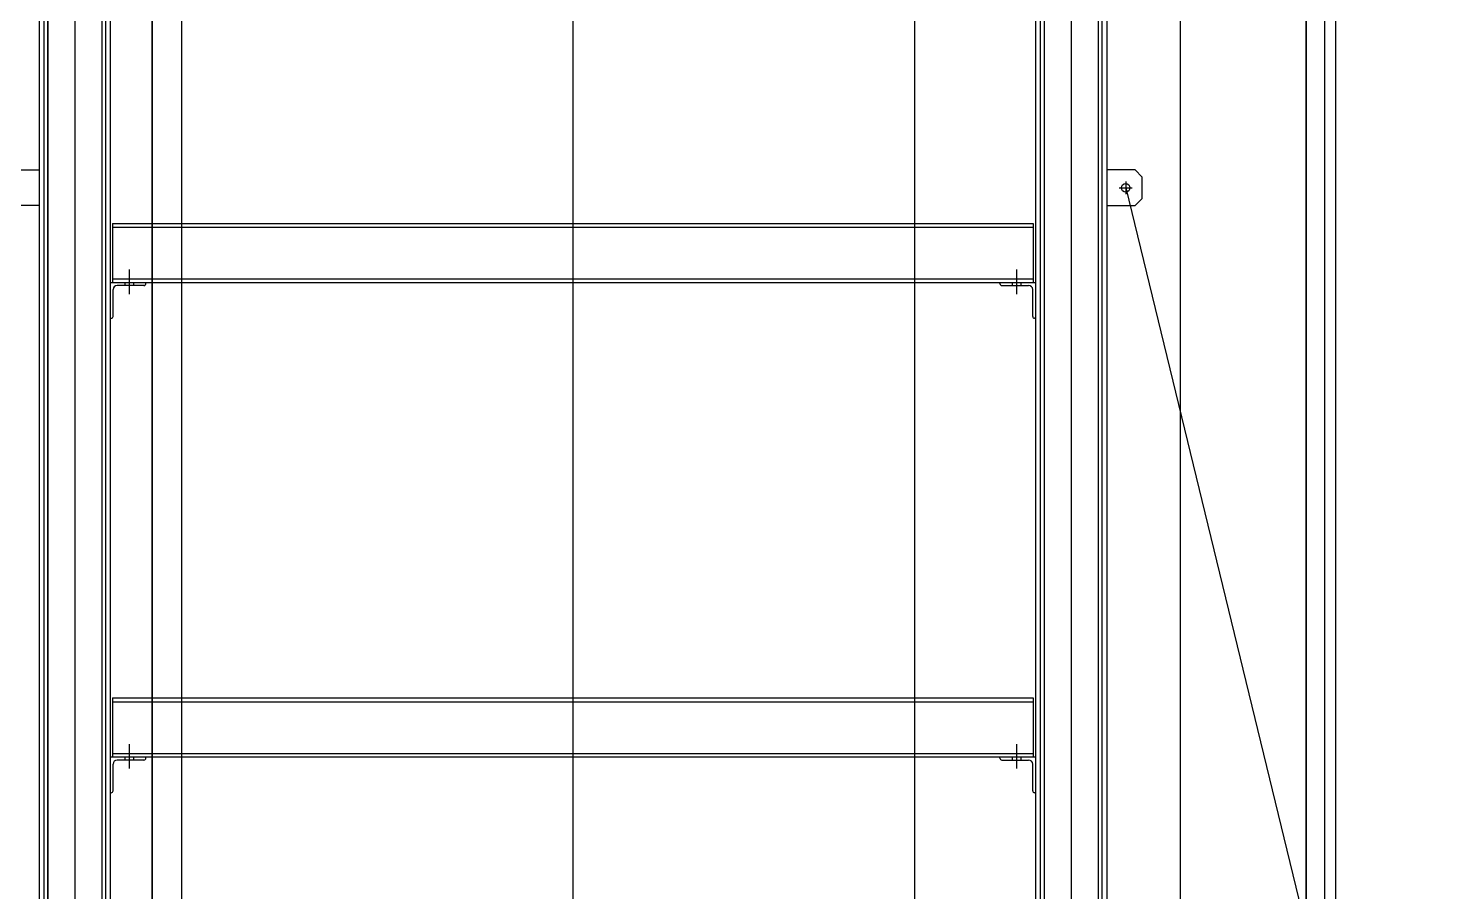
# Model space of a CAD drawing. Header units: millimetres. Extents: x 2370 to 266135, y -585395 to 33485.
# Drawn here: x 216176 to 219153, y 12231 to 14051 of the extents above; entities that cross this region are included whole.
import ezdxf
from ezdxf.lldxf.tags import DXFTag

# ---------------------------------------------------------------- set-up
doc = ezdxf.new("R2010")
doc.units = ezdxf.units.MM
doc.layers.add('1', color=1, linetype='CENTER2')
tags = doc.linetypes.add('CENTER', pattern=[2, 1.25, -0.25, 0.25, -0.25]).pattern_tags.tags
tags[10:11] = [DXFTag(74, 4), DXFTag(75, 0), DXFTag(340, '0'), DXFTag(46, 1.0), DXFTag(50, 0.0), DXFTag(44, 0.0), DXFTag(45, 0.0)]
tags[8:9] = [DXFTag(74, 4), DXFTag(75, 0), DXFTag(340, '0'), DXFTag(46, 1.0), DXFTag(50, 0.0), DXFTag(44, 0.0), DXFTag(45, 0.0)]
tags[6:7] = [DXFTag(74, 4), DXFTag(75, 0), DXFTag(340, '0'), DXFTag(46, 1.0), DXFTag(50, 0.0), DXFTag(44, 0.0), DXFTag(45, 0.0)]
tags[4:5] = [DXFTag(74, 4), DXFTag(75, 0), DXFTag(340, '0'), DXFTag(46, 1.0), DXFTag(50, 0.0), DXFTag(44, 0.0), DXFTag(45, 0.0)]
tags = doc.linetypes.add('CENTER2', pattern=[1.125, 0.75, -0.125, 0.125, -0.125]).pattern_tags.tags
tags[10:11] = [DXFTag(74, 4), DXFTag(75, 0), DXFTag(340, '0'), DXFTag(46, 1.0), DXFTag(50, 0.0), DXFTag(44, 0.0), DXFTag(45, 0.0)]
tags[8:9] = [DXFTag(74, 4), DXFTag(75, 0), DXFTag(340, '0'), DXFTag(46, 1.0), DXFTag(50, 0.0), DXFTag(44, 0.0), DXFTag(45, 0.0)]
tags[6:7] = [DXFTag(74, 4), DXFTag(75, 0), DXFTag(340, '0'), DXFTag(46, 1.0), DXFTag(50, 0.0), DXFTag(44, 0.0), DXFTag(45, 0.0)]
tags[4:5] = [DXFTag(74, 4), DXFTag(75, 0), DXFTag(340, '0'), DXFTag(46, 1.0), DXFTag(50, 0.0), DXFTag(44, 0.0), DXFTag(45, 0.0)]
tags = doc.linetypes.add('HIDDEN2', pattern=[0.1875, 0.125, -0.0625]).pattern_tags.tags
tags[6:7] = [DXFTag(74, 4), DXFTag(75, 0), DXFTag(340, '0'), DXFTag(46, 1.0), DXFTag(50, 0.0), DXFTag(44, 0.0), DXFTag(45, 0.0)]
tags[4:5] = [DXFTag(74, 4), DXFTag(75, 0), DXFTag(340, '0'), DXFTag(46, 1.0), DXFTag(50, 0.0), DXFTag(44, 0.0), DXFTag(45, 0.0)]

# ---------------------------------------------------------------- blocks, each defined once
blk = doc.blocks.new('A$C58AE2A59')
at = {"color": 3}
for p, q in [((1393, 7439.6, 0), (1393, 1799.7, 0)), ((1507, 7439.6, 0), (1507, 1799.7, 0)), ((3493, 7439.6, 0), (3493, 1799.7, 0)), ((3607, 7439.6, 0), (3607, 1799.7, 0))]:
    blk.add_line(p, q, dxfattribs=at)
at = {"color": 5, "ltscale": 0.5}
for p, q in [((1612.9, 7439.6), (1612.9, 0)), ((1674.9, 7439.6), (1674.9, 0)), ((4044.9, 7439.6, 0), (4044.9, 0, 0)), ((4106.9, 7439.6, 0), (4106.9, 0, 0))]:
    blk.add_line(p, q, dxfattribs=at)
at = {"color": 1, "linetype": 'CENTER'}
for p, q in [((1450, 6018.4, 0), (1450, 1667.4, 0)), ((3550, 6018.4, 0), (3550, 1667.4, 0)), ((3651.5, 4350.2, 0), (3678.5, 4350.2, 0)), ((3665, 4363.7, 0), (3665, 4336.7, 0)), ((1565, 4177.9, 0), (1565, 4126.1, 0)), ((3435, 4177.9, 0), (3435, 4126.1, 0)), ((1565, 3177.9, 0), (1565, 3126.1, 0)), ((3435, 3177.9, 0), (3435, 3126.1, 0))]:
    blk.add_line(p, q, dxfattribs=at)
at = {"color": 0}
for p, q in [((1375, 5929.8, 0), (1375, 1700.2, 0)), ((1385, 5929.8, 0), (1385, 1700.2, 0)), ((1515, 5929.8, 0), (1515, 1700.2, 0)), ((1525, 5929.8, 0), (1525, 1700.2, 0)), ((3475, 5929.8, 0), (3475, 1700.2, 0)), ((3485, 5929.8, 0), (3485, 1700.2, 0)), ((3615, 5929.8, 0), (3615, 1700.2, 0)), ((3625, 5929.8, 0), (3625, 1700.2, 0)), ((3700, 4372.7, 0), (3685, 4387.7, 0)), ((3700, 4327.7, 0), (3685, 4312.7, 0))]:
    blk.add_line(p, q, dxfattribs=at)
at = {"ltscale": 0.5}
blk.add_line((3665, 4350.2, 0), (4329, 1620.1, 0), dxfattribs=at)
at = {"color": 7}
for p, q in [((1530, 4275.2, 0), (1530, 4150.2, 0)), ((1530, 4275.2, 0), (3470, 4275.2, 0)), ((1530, 4267.2, 0), (3470, 4267.2, 0)), ((3470, 4275.2, 0), (3470, 4150.2, 0)), ((1530, 4158.2, 0), (3470, 4158.2, 0)), ((1530, 3275.2, 0), (1530, 3150.2, 0)), ((1530, 3275.2, 0), (3470, 3275.2, 0)), ((3470, 3275.2, 0), (3470, 3150.2, 0)), ((1530, 3267.2, 0), (3470, 3267.2, 0)), ((1530, 3158.2, 0), (3470, 3158.2, 0))]:
    blk.add_line(p, q, dxfattribs=at)
for p, q in [((3475, 4150.2, 0), (1525, 4150.2, 0)), ((1596, 4144.2, 0), (1539.5, 4144.2, 0)), ((1600, 4148.2, 0), (1600, 4150.2, 0)), ((3400, 4148.2, 0), (3400, 4150.2, 0)), ((3404, 4144.2, 0), (3460.5, 4144.2, 0)), ((1531, 4079.2, 0), (1531, 4135.7, 0)), ((3469, 4079.2, 0), (3469, 4135.7, 0)), ((1525, 4075.2, 0), (1527, 4075.2, 0)), ((3475, 4075.2, 0), (3473, 4075.2, 0)), ((3475, 3150.2, 0), (1525, 3150.2, 0)), ((1531, 3079.2, 0), (1531, 3135.7, 0)), ((1596, 3144.2, 0), (1539.5, 3144.2, 0)), ((1600, 3148.2, 0), (1600, 3150.2, 0)), ((3400, 3148.2, 0), (3400, 3150.2, 0)), ((3404, 3144.2, 0), (3460.5, 3144.2, 0)), ((3469, 3079.2, 0), (3469, 3135.7, 0)), ((1525, 3075.2, 0), (1527, 3075.2, 0)), ((3475, 3075.2, 0), (3473, 3075.2, 0))]:
    blk.add_line(p, q)
at = {"color": 4, "linetype": 'HIDDEN2'}
for p, q in [((1556, 4150.2, 0), (1556, 4144.2, 0)), ((1574, 4150.2, 0), (1574, 4144.2, 0)), ((3426, 4150.2, 0), (3426, 4144.2, 0)), ((3444, 4150.2, 0), (3444, 4144.2, 0)), ((1556, 3150.2, 0), (1556, 3144.2, 0)), ((1574, 3150.2, 0), (1574, 3144.2, 0)), ((3426, 3150.2, 0), (3426, 3144.2, 0)), ((3444, 3150.2, 0), (3444, 3144.2, 0))]:
    blk.add_line(p, q, dxfattribs=at)
at = {"color": 0, "elevation": 0}
for points in [[(1315, 4387.7), (1375, 4387.7), (1375, 4312.7), (1315, 4312.7)], [(3685, 4387.7), (3625, 4387.7), (3625, 4312.7), (3685, 4312.7)], [(3700, 4327.7), (3700, 4372.7)]]:
    blk.add_lwpolyline(points, dxfattribs=at)
at = {"color": 0}
blk.add_circle((3665, 4350.2, 0), 9, dxfattribs=at)
for centre, radius, start, end in [((1539.5, 4135.7, 0), 8.5, 90, 180), ((1596, 4148.2, 0), 4, 270, 0), ((3404, 4148.2, 0), 4, 180, 270), ((3460.5, 4135.7, 0), 8.5, 0, 90), ((1527, 4079.2, 0), 4, 270, 0), ((3473, 4079.2, 0), 4, 180, 270), ((1539.5, 3135.7, 0), 8.5, 90, 180), ((1596, 3148.2, 0), 4, 270, 0), ((3404, 3148.2, 0), 4, 180, 270), ((3460.5, 3135.7, 0), 8.5, 0, 90), ((1527, 3079.2, 0), 4, 270, 0), ((3473, 3079.2, 0), 4, 180, 270)]:
    blk.add_arc(centre, radius, start, end)
at = {"layer": '1'}
for p, q in [((1450, 7439.6, 0), (1450, 1799.7, 0)), ((3550, 7439.6, 0), (3550, 1799.7, 0))]:
    blk.add_line(p, q, dxfattribs=at)

msp = doc.modelspace()

# ---------------------------------------------------------------- linework, layer by layer
at = {"color": 6}
for p, q in [((217324.1, 23186.7), (217324.1, 6094.3)), ((218044.1, 21512.2), (218044.1, 6073.6))]:
    msp.add_line(p, q, dxfattribs=at)
at = {"color": 3}
for p, q in [((216217.2, 16121.9), (216217.2, -806.6)), ((216331.2, 16121.9), (216331.2, -806.6)), ((218317.2, 16128.1), (218317.2, -806.6)), ((218431.2, 16128.1), (218431.2, -806.6))]:
    msp.add_line(p, q, dxfattribs=at)
at = {"color": 5, "ltscale": 0.5}
for p, q in [((216437.1, 16121.9), (216437.1, -755.9)), ((216499.1, 16121.9), (216499.1, -755.9)), ((218869.1, 16128.1), (218869.1, -755.9)), ((218931.1, 16128.1), (218931.1, -755.9))]:
    msp.add_line(p, q, dxfattribs=at)
at = {"layer": '1'}
for p, q in [((218603.9, 21475.1), (218603.9, 226.3)), ((218908.9, 207.6), (218908.9, 21475.1)), ((218603.9, 21375.1), (218603.9, 226.3)), ((218908.9, 226.3), (218908.9, 21375.1)), ((216274.2, 16121.9), (216274.2, -806.6)), ((218374.2, 16128.1), (218374.2, -806.6))]:
    msp.add_line(p, q, dxfattribs=at)

# ---------------------------------------------------------------- block references
at = {"ltscale": 600}
msp.add_blockref('A$C58AE2A59', (214824, 9364.7), dxfattribs=at)

doc.saveas('drawing.dxf')
